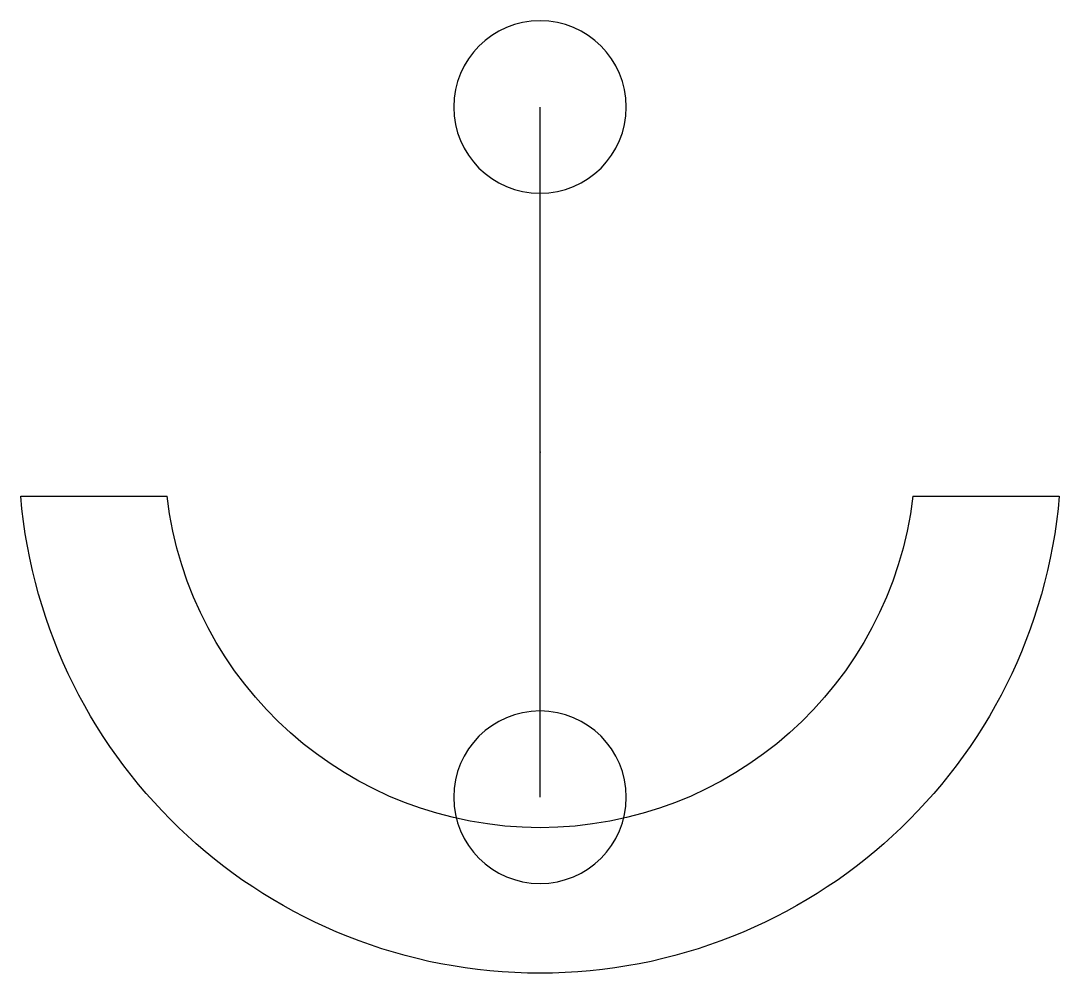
# Model space of a CAD drawing. Header units: centimetres. Extents: x -0.75 to 0.75, y -0.76 to 0.63.
import ezdxf

# ---------------------------------------------------------------- set-up
doc = ezdxf.new("R2010")
doc.units = ezdxf.units.CM
doc.header["$MEASUREMENT"] = 0
doc.layers.add('9520T2 - Modified v1_Sketch1', color=7, linetype='Continuous')

msp = doc.modelspace()

# ---------------------------------------------------------------- linework, layer by layer
at = {"layer": '9520T2 - Modified v1_Sketch1'}
for p, q in [((0, 0, -0.45), (0, 0.5, -0.45)), ((0, -0.5, -0.45), (0, 0, -0.45)), ((-0.7523, -0.064, -0.45), (-0.5403, -0.064, -0.45)), ((0.5403, -0.064, -0.45), (0.7523, -0.064, -0.45))]:
    msp.add_line(p, q, dxfattribs=at)
at = {"layer": '9520T2 - Modified v1_Sketch1', "extrusion": (0, 0, -1)}
for centre in [(0, 0.5, 0.45), (0, -0.5, 0.45)]:
    msp.add_circle(centre, 0.125, dxfattribs=at)
for radius, start, end in [(0.755, 184.8627, 355.1373), (0.5441, 186.7557, 353.2443)]:
    msp.add_arc((0, 0, 0.45), radius, start, end, dxfattribs=at)
at = {"layer": '9520T2 - Modified v1_Sketch1'}
msp.add_point((0, 0, -0.45), dxfattribs=at)

doc.saveas('drawing.dxf')
